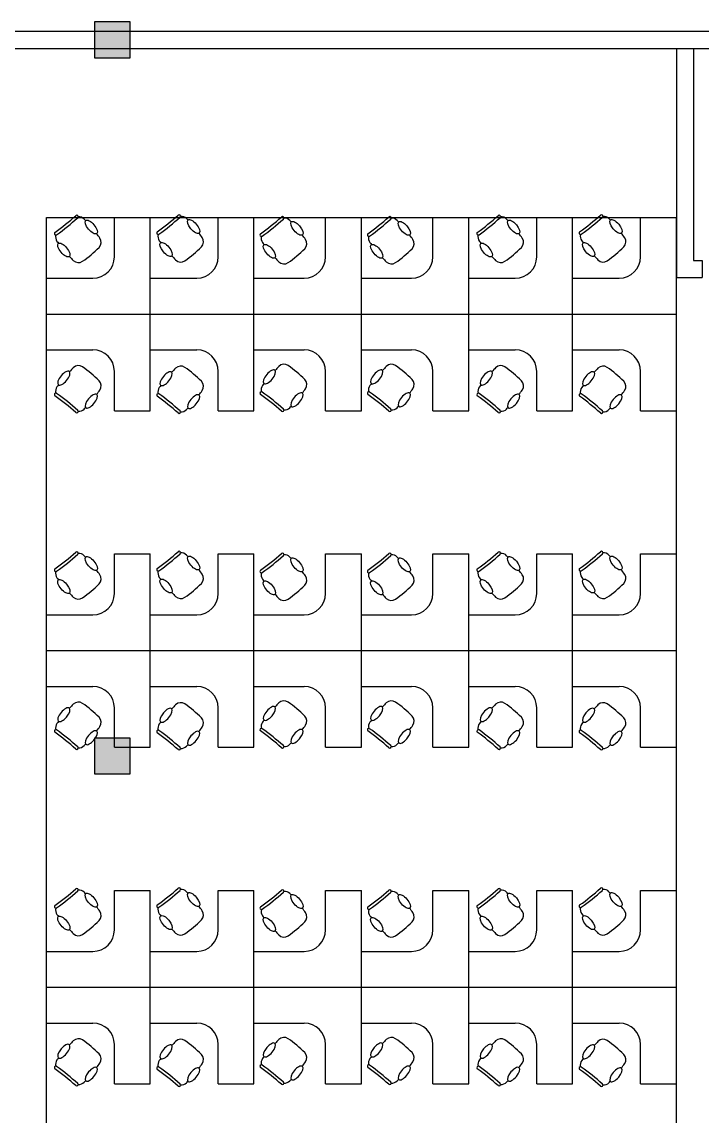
# Model space of a CAD drawing. Header units: millimetres. Extents: x 958 to 636282, y 2095 to 161571.
# Drawn here: x 122426 to 131928, y 52315 to 67595 of the extents above; entities that cross this region are included whole.
import ezdxf

# ---------------------------------------------------------------- set-up
doc = ezdxf.new("R2010")
doc.units = ezdxf.units.MM
for name, color, linetype in [('COLUMN', 9, 'Continuous'), ('PUB_HATCH', 8, 'Continuous'), ('W', 7, 'Continuous'), ('wall', 2, 'Continuous')]:
    doc.layers.add(name, color=color, linetype=linetype)

# ---------------------------------------------------------------- blocks, each defined once
blk = doc.blocks.new('_fzh')
blk.add_lwpolyline([(-0.5, -0.5), (0.5, -0.5), (0.5, 0.5), (-0.5, 0.5)], close=True)
at = {"layer": 'PUB_HATCH'}
blk.add_solid([(-0.5, -0.5), (0.5, -0.5), (-0.5, 0.5), (0.5, 0.5)], dxfattribs=at)

msp = doc.modelspace()

# ---------------------------------------------------------------- linework, layer by layer
for p, q in [((122767.733, 10465.286), (122767.733, 64865.286)), ((122767.733, 64865.286), (131567.733, 64865.286)), ((131567.733, 10465.286), (131567.733, 64865.286))]:
    msp.add_line(p, q)
at = {"layer": 'W', "color": 241, "linetype": 'ByBlock', "lineweight": 25, "true_color": 0xf26eae}
for p, q in [((123717.733, 64865.286), (124217.733, 64865.286)), ((123717.733, 64315.286), (123717.733, 64865.286)), ((124217.733, 62165.286), (124217.733, 64865.286)), ((125167.733, 64865.286), (125667.733, 64865.286)), ((125167.733, 64315.286), (125167.733, 64865.286)), ((125667.733, 62165.286), (125667.733, 64865.286)), ((126667.733, 64865.286), (127167.733, 64865.286)), ((126667.733, 64315.286), (126667.733, 64865.286)), ((127167.733, 62165.286), (127167.733, 64865.286)), ((128167.733, 64865.286), (128667.733, 64865.286)), ((128167.733, 64315.286), (128167.733, 64865.286)), ((128667.733, 62165.286), (128667.733, 64865.286)), ((129617.733, 64865.286), (130117.733, 64865.286)), ((129617.733, 64315.286), (129617.733, 64865.286)), ((130117.733, 62165.286), (130117.733, 64865.286)), ((131067.733, 64865.286), (131567.733, 64865.286)), ((131067.733, 64315.286), (131067.733, 64865.286)), ((131567.733, 62165.286), (131567.733, 64865.286)), ((122767.733, 64015.286), (123417.733, 64015.286)), ((122767.733, 63015.286), (122767.733, 64015.286)), ((124217.733, 64015.286), (124867.733, 64015.286)), ((125667.733, 64015.286), (126367.733, 64015.286)), ((127167.733, 64015.286), (127867.733, 64015.286)), ((128667.733, 64015.286), (129317.733, 64015.286)), ((130117.733, 64015.286), (130767.733, 64015.286)), ((122767.733, 63515.286), (131567.733, 63515.286)), ((122767.733, 63015.286), (123417.733, 63015.286)), ((124217.733, 63015.286), (124867.733, 63015.286)), ((125667.733, 63015.286), (126367.733, 63015.286)), ((127167.733, 63015.286), (127867.733, 63015.286)), ((128667.733, 63015.286), (129317.733, 63015.286)), ((130117.733, 63015.286), (130767.733, 63015.286)), ((123717.733, 62165.286), (123717.733, 62715.286)), ((125167.733, 62165.286), (125167.733, 62715.286)), ((126667.733, 62165.286), (126667.733, 62715.286)), ((128167.733, 62165.286), (128167.733, 62715.286)), ((129617.733, 62165.286), (129617.733, 62715.286)), ((131067.733, 62165.286), (131067.733, 62715.286)), ((123717.733, 62165.286), (124217.733, 62165.286)), ((125167.733, 62165.286), (125667.733, 62165.286)), ((126667.733, 62165.286), (127167.733, 62165.286)), ((128167.733, 62165.286), (128667.733, 62165.286)), ((129617.733, 62165.286), (130117.733, 62165.286)), ((131067.733, 62165.286), (131567.733, 62165.286)), ((123717.733, 60165.286), (124217.733, 60165.286)), ((123717.733, 59615.286), (123717.733, 60165.286)), ((124217.733, 57465.286), (124217.733, 60165.286)), ((125167.733, 60165.286), (125667.733, 60165.286)), ((125167.733, 59615.286), (125167.733, 60165.286)), ((125667.733, 57465.286), (125667.733, 60165.286)), ((126667.733, 60165.286), (127167.733, 60165.286)), ((126667.733, 59615.286), (126667.733, 60165.286)), ((127167.733, 57465.286), (127167.733, 60165.286)), ((128167.733, 60165.286), (128667.733, 60165.286)), ((128167.733, 59615.286), (128167.733, 60165.286)), ((128667.733, 57465.286), (128667.733, 60165.286)), ((129617.733, 60165.286), (130117.733, 60165.286)), ((129617.733, 59615.286), (129617.733, 60165.286)), ((130117.733, 57465.286), (130117.733, 60165.286)), ((131067.733, 60165.286), (131567.733, 60165.286)), ((131067.733, 59615.286), (131067.733, 60165.286)), ((131567.733, 57465.286), (131567.733, 60165.286)), ((122767.733, 59315.286), (123417.733, 59315.286)), ((122767.733, 58315.286), (122767.733, 59315.286)), ((124217.733, 59315.286), (124867.733, 59315.286)), ((125667.733, 59315.286), (126367.733, 59315.286)), ((127167.733, 59315.286), (127867.733, 59315.286)), ((128667.733, 59315.286), (129317.733, 59315.286)), ((130117.733, 59315.286), (130767.733, 59315.286)), ((122767.733, 58815.286), (131567.733, 58815.286)), ((122767.733, 58315.286), (123417.733, 58315.286)), ((124217.733, 58315.286), (124867.733, 58315.286)), ((125667.733, 58315.286), (126367.733, 58315.286)), ((127167.733, 58315.286), (127867.733, 58315.286)), ((128667.733, 58315.286), (129317.733, 58315.286)), ((130117.733, 58315.286), (130767.733, 58315.286)), ((123717.733, 57465.286), (123717.733, 58015.286)), ((125167.733, 57465.286), (125167.733, 58015.286)), ((126667.733, 57465.286), (126667.733, 58015.286)), ((128167.733, 57465.286), (128167.733, 58015.286)), ((129617.733, 57465.286), (129617.733, 58015.286)), ((131067.733, 57465.286), (131067.733, 58015.286)), ((123717.733, 57465.286), (124217.733, 57465.286)), ((125167.733, 57465.286), (125667.733, 57465.286)), ((126667.733, 57465.286), (127167.733, 57465.286)), ((128167.733, 57465.286), (128667.733, 57465.286)), ((129617.733, 57465.286), (130117.733, 57465.286)), ((131067.733, 57465.286), (131567.733, 57465.286)), ((123717.733, 55465.286), (124217.733, 55465.286)), ((123717.733, 54915.286), (123717.733, 55465.286)), ((124217.733, 52765.286), (124217.733, 55465.286)), ((125167.733, 55465.286), (125667.733, 55465.286)), ((125167.733, 54915.286), (125167.733, 55465.286)), ((125667.733, 52765.286), (125667.733, 55465.286)), ((126667.733, 55465.286), (127167.733, 55465.286)), ((126667.733, 54915.286), (126667.733, 55465.286)), ((127167.733, 52765.286), (127167.733, 55465.286)), ((128167.733, 55465.286), (128667.733, 55465.286)), ((128167.733, 54915.286), (128167.733, 55465.286)), ((128667.733, 52765.286), (128667.733, 55465.286)), ((129617.733, 55465.286), (130117.733, 55465.286)), ((129617.733, 54915.286), (129617.733, 55465.286)), ((130117.733, 52765.286), (130117.733, 55465.286)), ((131067.733, 55465.286), (131567.733, 55465.286)), ((131067.733, 54915.286), (131067.733, 55465.286)), ((131567.733, 52765.286), (131567.733, 55465.286)), ((122767.733, 54615.286), (123417.733, 54615.286)), ((122767.733, 53615.286), (122767.733, 54615.286)), ((124217.733, 54615.286), (124867.733, 54615.286)), ((125667.733, 54615.286), (126367.733, 54615.286)), ((127167.733, 54615.286), (127867.733, 54615.286)), ((128667.733, 54615.286), (129317.733, 54615.286)), ((130117.733, 54615.286), (130767.733, 54615.286)), ((122767.733, 54115.286), (131567.733, 54115.286)), ((122767.733, 53615.286), (123417.733, 53615.286)), ((124217.733, 53615.286), (124867.733, 53615.286)), ((125667.733, 53615.286), (126367.733, 53615.286)), ((127167.733, 53615.286), (127867.733, 53615.286)), ((128667.733, 53615.286), (129317.733, 53615.286)), ((130117.733, 53615.286), (130767.733, 53615.286)), ((123717.733, 52765.286), (123717.733, 53315.286)), ((125167.733, 52765.286), (125167.733, 53315.286)), ((126667.733, 52765.286), (126667.733, 53315.286)), ((128167.733, 52765.286), (128167.733, 53315.286)), ((129617.733, 52765.286), (129617.733, 53315.286)), ((131067.733, 52765.286), (131067.733, 53315.286)), ((123717.733, 52765.286), (124217.733, 52765.286)), ((125167.733, 52765.286), (125667.733, 52765.286)), ((126667.733, 52765.286), (127167.733, 52765.286)), ((128167.733, 52765.286), (128667.733, 52765.286)), ((129617.733, 52765.286), (130117.733, 52765.286)), ((131067.733, 52765.286), (131567.733, 52765.286))]:
    msp.add_line(p, q, dxfattribs=at)
at = {"layer": 'W', "color": 3, "linetype": 'ByBlock', "lineweight": 25}
for centre, radius, start, end in [((120894.393, 67440.503), 3424.515, 305.5954449, 311.8329489), ((120897.353, 67436.302), 3459.376, 305.5979133, 311.8707109), ((123248.185, 64817.287), 100, 134.2455695, 134.2455695), ((123192.366, 64874.595), 20, 314.2455695, 134.2455695), ((123224.149, 64772.657), 100, 43.2109613, 96.8693529), ((121386.871, 63046.676), 2620.833, 42.6203699, 43.2109613), ((122323.776, 67448.241), 3424.515, 305.5954449, 311.8329489), ((122326.736, 67444.04), 3459.376, 305.5979133, 311.8707109), ((124677.568, 64825.025), 100, 134.2455695, 134.2455695), ((124621.749, 64882.333), 20, 314.2455695, 134.2455695), ((124653.532, 64780.395), 100, 43.2109613, 96.8693529), ((122816.254, 63054.414), 2620.833, 42.6203699, 43.2109613), ((123766.396, 67422.101), 3424.515, 305.5954449, 311.8329489), ((123769.356, 67417.9), 3459.376, 305.5979133, 311.8707109), ((126120.188, 64798.885), 100, 134.2455695, 134.2455695), ((126064.369, 64856.193), 20, 314.2455695, 134.2455695), ((126096.152, 64754.255), 100, 43.2109613, 96.8693529), ((124258.874, 63028.274), 2620.833, 42.6203699, 43.2109613), ((125266.396, 67422.101), 3424.515, 305.5954449, 311.8329489), ((125269.356, 67417.9), 3459.376, 305.5979133, 311.8707109), ((127620.188, 64798.885), 100, 134.2455695, 134.2455695), ((127564.369, 64856.193), 20, 314.2455695, 134.2455695), ((127596.152, 64754.255), 100, 43.2109613, 96.8693529), ((125758.874, 63028.274), 2620.833, 42.6203699, 43.2109613), ((126794.393, 67440.503), 3424.515, 305.5954449, 311.8329489), ((126797.353, 67436.302), 3459.376, 305.5979133, 311.8707109), ((129148.185, 64817.287), 100, 134.2455695, 134.2455695), ((129092.366, 64874.595), 20, 314.2455695, 134.2455695), ((129124.149, 64772.657), 100, 43.2109613, 96.8693529), ((127286.871, 63046.676), 2620.833, 42.6203699, 43.2109613), ((128223.776, 67448.241), 3424.515, 305.5954449, 311.8329489), ((128226.736, 67444.04), 3459.376, 305.5979133, 311.8707109), ((130577.568, 64825.025), 100, 134.2455695, 134.2455695), ((130521.749, 64882.333), 20, 314.2455695, 134.2455695), ((130553.532, 64780.395), 100, 43.2109613, 96.8693529), ((128716.254, 63054.414), 2620.833, 42.6203699, 43.2109613), ((122899.347, 64639.638), 20, 125.7544305, 305.7544305), ((121386.871, 63046.676), 2620.833, 35.6967655, 37.3796301), ((124328.73, 64647.376), 20, 125.7544305, 305.7544305), ((122816.254, 63054.414), 2620.833, 35.6967655, 37.3796301), ((125771.35, 64621.236), 20, 125.7544305, 305.7544305), ((127271.35, 64621.236), 20, 125.7544305, 305.7544305), ((128799.347, 64639.638), 20, 125.7544305, 305.7544305), ((127286.871, 63046.676), 2620.833, 35.6967655, 37.3796301), ((130228.73, 64647.376), 20, 125.7544305, 305.7544305), ((128716.254, 63054.414), 2620.833, 35.6967655, 37.3796301), ((122996.279, 64590.434), 100, 162.9938795, 216.6323842), ((125019.198, 66094.561), 2620.833, 216.6323842, 217.3796301), ((123434.081, 64517.571), 100, 314.6880866, 35.6967655), ((124425.662, 64598.172), 100, 162.9938795, 216.6323842), ((126448.581, 66102.299), 2620.833, 216.6323842, 217.3796301), ((124863.464, 64525.309), 100, 314.6880866, 35.6967655), ((125868.282, 64572.032), 100, 162.9938795, 216.6323842), ((127891.201, 66076.159), 2620.833, 216.6323842, 217.3796301), ((124258.874, 63028.274), 2620.833, 35.6967655, 37.3796301), ((126306.084, 64499.169), 100, 314.6880866, 35.6967655), ((127368.282, 64572.032), 100, 162.9938795, 216.6323842), ((129391.201, 66076.159), 2620.833, 216.6323842, 217.3796301), ((125758.874, 63028.274), 2620.833, 35.6967655, 37.3796301), ((127806.084, 64499.169), 100, 314.6880866, 35.6967655), ((128896.279, 64590.434), 100, 162.9938795, 216.6323842), ((130919.198, 66094.561), 2620.833, 216.6323842, 217.3796301), ((129334.081, 64517.571), 100, 314.6880866, 35.6967655), ((130325.662, 64598.172), 100, 162.9938795, 216.6323842), ((132348.581, 66102.299), 2620.833, 216.6323842, 217.3796301), ((130763.464, 64525.309), 100, 314.6880866, 35.6967655), ((122204.571, 65760.541), 1848.333, 305.3119134, 314.6880866), ((123633.954, 65768.279), 1848.333, 305.3119134, 314.6880866), ((125076.574, 65742.139), 1848.333, 305.3119134, 314.6880866), ((126576.574, 65742.139), 1848.333, 305.3119134, 314.6880866), ((128104.571, 65760.541), 1848.333, 305.3119134, 314.6880866), ((129533.954, 65768.279), 1848.333, 305.3119134, 314.6880866), ((125019.198, 66094.561), 2620.833, 222.6203699, 224.3032345), ((123215.156, 64333.87), 100, 224.3032345, 305.3119134), ((126448.581, 66102.299), 2620.833, 222.6203699, 224.3032345), ((124644.539, 64341.608), 100, 224.3032345, 305.3119134), ((127891.201, 66076.159), 2620.833, 222.6203699, 224.3032345), ((126087.159, 64315.468), 100, 224.3032345, 305.3119134), ((129391.201, 66076.159), 2620.833, 222.6203699, 224.3032345), ((127587.159, 64315.468), 100, 224.3032345, 305.3119134), ((130919.198, 66094.561), 2620.833, 222.6203699, 224.3032345), ((129115.156, 64333.87), 100, 224.3032345, 305.3119134), ((132348.581, 66102.299), 2620.833, 222.6203699, 224.3032345), ((130544.539, 64341.608), 100, 224.3032345, 305.3119134), ((126087.159, 62715.103), 100, 54.6880866, 135.6967655), ((127587.159, 62715.103), 100, 54.6880866, 135.6967655), ((125019.198, 60936.011), 2620.833, 135.6967655, 137.3796301), ((123215.156, 62696.701), 100, 54.6880866, 135.6967655), ((122204.571, 61270.03), 1848.333, 45.3119134, 54.6880866), ((126448.581, 60928.272), 2620.833, 135.6967655, 137.3796301), ((124644.539, 62688.963), 100, 54.6880866, 135.6967655), ((123633.954, 61262.292), 1848.333, 45.3119134, 54.6880866), ((127891.201, 60954.413), 2620.833, 135.6967655, 137.3796301), ((125076.574, 61288.432), 1848.333, 45.3119134, 54.6880866), ((129391.201, 60954.413), 2620.833, 135.6967655, 137.3796301), ((126576.574, 61288.432), 1848.333, 45.3119134, 54.6880866), ((130919.198, 60936.011), 2620.833, 135.6967655, 137.3796301), ((129115.156, 62696.701), 100, 54.6880866, 135.6967655), ((128104.571, 61270.03), 1848.333, 45.3119134, 54.6880866), ((132348.581, 60928.272), 2620.833, 135.6967655, 137.3796301), ((130544.539, 62688.963), 100, 54.6880866, 135.6967655), ((129533.954, 61262.292), 1848.333, 45.3119134, 54.6880866), ((122996.279, 62440.138), 100, 143.3676158, 197.0061205), ((125019.198, 60936.011), 2620.833, 142.6203699, 143.3676158), ((123434.081, 62513.001), 100, 324.3032345, 45.3119134), ((126448.581, 60928.272), 2620.833, 142.6203699, 143.3676158), ((124863.464, 62505.262), 100, 324.3032345, 45.3119134), ((125868.282, 62458.54), 100, 143.3676158, 197.0061205), ((127891.201, 60954.413), 2620.833, 142.6203699, 143.3676158), ((126306.084, 62531.403), 100, 324.3032345, 45.3119134), ((127368.282, 62458.54), 100, 143.3676158, 197.0061205), ((129391.201, 60954.413), 2620.833, 142.6203699, 143.3676158), ((127806.084, 62531.403), 100, 324.3032345, 45.3119134), ((128896.279, 62440.138), 100, 143.3676158, 197.0061205), ((130919.198, 60936.011), 2620.833, 142.6203699, 143.3676158), ((129334.081, 62513.001), 100, 324.3032345, 45.3119134), ((132348.581, 60928.272), 2620.833, 142.6203699, 143.3676158), ((130763.464, 62505.262), 100, 324.3032345, 45.3119134), ((122899.347, 62390.933), 20, 54.2455695, 234.2455695), ((120894.393, 59590.068), 3424.515, 48.1670511, 54.4045551), ((120897.353, 59594.269), 3459.376, 48.1292891, 54.4020867), ((121386.871, 63983.895), 2620.833, 322.6203699, 324.3032345), ((124328.73, 62383.195), 20, 54.2455695, 234.2455695), ((122323.776, 59582.33), 3424.515, 48.1670511, 54.4045551), ((124425.662, 62432.4), 100, 143.3676158, 197.0061205), ((122326.736, 59586.531), 3459.376, 48.1292891, 54.4020867), ((122816.254, 63976.157), 2620.833, 322.6203699, 324.3032345), ((125771.35, 62409.335), 20, 54.2455695, 234.2455695), ((123766.396, 59608.47), 3424.515, 48.1670511, 54.4045551), ((123769.356, 59612.671), 3459.376, 48.1292891, 54.4020867), ((124258.874, 64002.297), 2620.833, 322.6203699, 324.3032345), ((127271.35, 62409.335), 20, 54.2455695, 234.2455695), ((125266.396, 59608.47), 3424.515, 48.1670511, 54.4045551), ((125269.356, 59612.671), 3459.376, 48.1292891, 54.4020867), ((125758.874, 64002.297), 2620.833, 322.6203699, 324.3032345), ((128799.347, 62390.933), 20, 54.2455695, 234.2455695), ((126794.393, 59590.068), 3424.515, 48.1670511, 54.4045551), ((126797.353, 59594.269), 3459.376, 48.1292891, 54.4020867), ((127286.871, 63983.895), 2620.833, 322.6203699, 324.3032345), ((130228.73, 62383.195), 20, 54.2455695, 234.2455695), ((128223.776, 59582.33), 3424.515, 48.1670511, 54.4045551), ((130325.662, 62432.4), 100, 143.3676158, 197.0061205), ((128226.736, 59586.531), 3459.376, 48.1292891, 54.4020867), ((128716.254, 63976.157), 2620.833, 322.6203699, 324.3032345), ((123248.185, 62213.284), 100, 225.7544305, 225.7544305), ((121386.871, 63983.895), 2620.833, 316.7890387, 317.3796301), ((124677.568, 62205.546), 100, 225.7544305, 225.7544305), ((122816.254, 63976.157), 2620.833, 316.7890387, 317.3796301), ((126120.188, 62231.686), 100, 225.7544305, 225.7544305), ((126096.152, 62276.316), 100, 263.1306471, 316.7890387), ((124258.874, 64002.297), 2620.833, 316.7890387, 317.3796301), ((127620.188, 62231.686), 100, 225.7544305, 225.7544305), ((127596.152, 62276.316), 100, 263.1306471, 316.7890387), ((125758.874, 64002.297), 2620.833, 316.7890387, 317.3796301), ((129148.185, 62213.284), 100, 225.7544305, 225.7544305), ((127286.871, 63983.895), 2620.833, 316.7890387, 317.3796301), ((130577.568, 62205.546), 100, 225.7544305, 225.7544305), ((128716.254, 63976.157), 2620.833, 316.7890387, 317.3796301), ((123192.366, 62155.976), 20, 225.7544305, 45.7544305), ((123224.149, 62257.914), 100, 263.1306471, 316.7890387), ((124621.749, 62148.238), 20, 225.7544305, 45.7544305), ((124653.532, 62250.176), 100, 263.1306471, 316.7890387), ((126064.369, 62174.378), 20, 225.7544305, 45.7544305), ((127564.369, 62174.378), 20, 225.7544305, 45.7544305), ((129092.366, 62155.976), 20, 225.7544305, 45.7544305), ((129124.149, 62257.914), 100, 263.1306471, 316.7890387), ((130521.749, 62148.238), 20, 225.7544305, 45.7544305), ((130553.532, 62250.176), 100, 263.1306471, 316.7890387), ((123248.185, 60117.287), 100, 134.2455695, 134.2455695), ((124677.568, 60125.025), 100, 134.2455695, 134.2455695), ((129148.185, 60117.287), 100, 134.2455695, 134.2455695), ((130577.568, 60125.025), 100, 134.2455695, 134.2455695), ((120894.393, 62740.503), 3424.515, 305.5954449, 311.8329489), ((120897.353, 62736.302), 3459.376, 305.5979133, 311.8707109), ((123192.366, 60174.595), 20, 314.2455695, 134.2455695), ((123224.149, 60072.657), 100, 43.2109613, 96.8693529), ((121386.871, 58346.676), 2620.833, 42.6203699, 43.2109613), ((122323.776, 62748.241), 3424.515, 305.5954449, 311.8329489), ((122326.736, 62744.04), 3459.376, 305.5979133, 311.8707109), ((124621.749, 60182.333), 20, 314.2455695, 134.2455695), ((124653.532, 60080.395), 100, 43.2109613, 96.8693529), ((122816.254, 58354.414), 2620.833, 42.6203699, 43.2109613), ((123766.396, 62722.101), 3424.515, 305.5954449, 311.8329489), ((123769.356, 62717.9), 3459.376, 305.5979133, 311.8707109), ((126120.188, 60098.885), 100, 134.2455695, 134.2455695), ((126064.369, 60156.193), 20, 314.2455695, 134.2455695), ((126096.152, 60054.255), 100, 43.2109613, 96.8693529), ((124258.874, 58328.274), 2620.833, 42.6203699, 43.2109613), ((125266.396, 62722.101), 3424.515, 305.5954449, 311.8329489), ((125269.356, 62717.9), 3459.376, 305.5979133, 311.8707109), ((127620.188, 60098.885), 100, 134.2455695, 134.2455695), ((127564.369, 60156.193), 20, 314.2455695, 134.2455695), ((127596.152, 60054.255), 100, 43.2109613, 96.8693529), ((125758.874, 58328.274), 2620.833, 42.6203699, 43.2109613), ((126794.393, 62740.503), 3424.515, 305.5954449, 311.8329489), ((126797.353, 62736.302), 3459.376, 305.5979133, 311.8707109), ((129092.366, 60174.595), 20, 314.2455695, 134.2455695), ((129124.149, 60072.657), 100, 43.2109613, 96.8693529), ((127286.871, 58346.676), 2620.833, 42.6203699, 43.2109613), ((128223.776, 62748.241), 3424.515, 305.5954449, 311.8329489), ((128226.736, 62744.04), 3459.376, 305.5979133, 311.8707109), ((130521.749, 60182.333), 20, 314.2455695, 134.2455695), ((130553.532, 60080.395), 100, 43.2109613, 96.8693529), ((128716.254, 58354.414), 2620.833, 42.6203699, 43.2109613), ((122899.347, 59939.638), 20, 125.7544305, 305.7544305), ((122996.279, 59890.434), 100, 162.9938795, 216.6323842), ((121386.871, 58346.676), 2620.833, 35.6967655, 37.3796301), ((124328.73, 59947.376), 20, 125.7544305, 305.7544305), ((124425.662, 59898.172), 100, 162.9938795, 216.6323842), ((122816.254, 58354.414), 2620.833, 35.6967655, 37.3796301), ((125771.35, 59921.236), 20, 125.7544305, 305.7544305), ((125868.282, 59872.032), 100, 162.9938795, 216.6323842), ((124258.874, 58328.274), 2620.833, 35.6967655, 37.3796301), ((127271.35, 59921.236), 20, 125.7544305, 305.7544305), ((127368.282, 59872.032), 100, 162.9938795, 216.6323842), ((125758.874, 58328.274), 2620.833, 35.6967655, 37.3796301), ((128799.347, 59939.638), 20, 125.7544305, 305.7544305), ((128896.279, 59890.434), 100, 162.9938795, 216.6323842), ((127286.871, 58346.676), 2620.833, 35.6967655, 37.3796301), ((130228.73, 59947.376), 20, 125.7544305, 305.7544305), ((130325.662, 59898.172), 100, 162.9938795, 216.6323842), ((128716.254, 58354.414), 2620.833, 35.6967655, 37.3796301), ((125019.198, 61394.561), 2620.833, 216.6323842, 217.3796301), ((122204.571, 61060.541), 1848.333, 305.3119134, 314.6880866), ((123434.081, 59817.571), 100, 314.6880866, 35.6967655), ((126448.581, 61402.299), 2620.833, 216.6323842, 217.3796301), ((123633.954, 61068.279), 1848.333, 305.3119134, 314.6880866), ((124863.464, 59825.309), 100, 314.6880866, 35.6967655), ((127891.201, 61376.159), 2620.833, 216.6323842, 217.3796301), ((126306.084, 59799.169), 100, 314.6880866, 35.6967655), ((129391.201, 61376.159), 2620.833, 216.6323842, 217.3796301), ((127806.084, 59799.169), 100, 314.6880866, 35.6967655), ((130919.198, 61394.561), 2620.833, 216.6323842, 217.3796301), ((128104.571, 61060.541), 1848.333, 305.3119134, 314.6880866), ((129334.081, 59817.571), 100, 314.6880866, 35.6967655), ((132348.581, 61402.299), 2620.833, 216.6323842, 217.3796301), ((129533.954, 61068.279), 1848.333, 305.3119134, 314.6880866), ((130763.464, 59825.309), 100, 314.6880866, 35.6967655), ((125019.198, 61394.561), 2620.833, 222.6203699, 224.3032345), ((126448.581, 61402.299), 2620.833, 222.6203699, 224.3032345), ((127891.201, 61376.159), 2620.833, 222.6203699, 224.3032345), ((125076.574, 61042.139), 1848.333, 305.3119134, 314.6880866), ((129391.201, 61376.159), 2620.833, 222.6203699, 224.3032345), ((126576.574, 61042.139), 1848.333, 305.3119134, 314.6880866), ((130919.198, 61394.561), 2620.833, 222.6203699, 224.3032345), ((132348.581, 61402.299), 2620.833, 222.6203699, 224.3032345), ((123215.156, 59633.87), 100, 224.3032345, 305.3119134), ((124644.539, 59641.608), 100, 224.3032345, 305.3119134), ((126087.159, 59615.468), 100, 224.3032345, 305.3119134), ((127587.159, 59615.468), 100, 224.3032345, 305.3119134), ((129115.156, 59633.87), 100, 224.3032345, 305.3119134), ((130544.539, 59641.608), 100, 224.3032345, 305.3119134), ((125019.198, 56236.011), 2620.833, 135.6967655, 137.3796301), ((123215.156, 57996.701), 100, 54.6880866, 135.6967655), ((122204.571, 56570.03), 1848.333, 45.3119134, 54.6880866), ((124644.539, 57988.963), 100, 54.6880866, 135.6967655), ((123633.954, 56562.292), 1848.333, 45.3119134, 54.6880866), ((127891.201, 56254.413), 2620.833, 135.6967655, 137.3796301), ((126087.159, 58015.103), 100, 54.6880866, 135.6967655), ((125076.574, 56588.432), 1848.333, 45.3119134, 54.6880866), ((129391.201, 56254.413), 2620.833, 135.6967655, 137.3796301), ((127587.159, 58015.103), 100, 54.6880866, 135.6967655), ((126576.574, 56588.432), 1848.333, 45.3119134, 54.6880866), ((130919.198, 56236.011), 2620.833, 135.6967655, 137.3796301), ((129115.156, 57996.701), 100, 54.6880866, 135.6967655), ((128104.571, 56570.03), 1848.333, 45.3119134, 54.6880866), ((130544.539, 57988.963), 100, 54.6880866, 135.6967655), ((129533.954, 56562.292), 1848.333, 45.3119134, 54.6880866), ((126448.581, 56228.272), 2620.833, 135.6967655, 137.3796301), ((132348.581, 56228.272), 2620.833, 135.6967655, 137.3796301), ((122996.279, 57740.138), 100, 143.3676158, 197.0061205), ((125019.198, 56236.011), 2620.833, 142.6203699, 143.3676158), ((123434.081, 57813.001), 100, 324.3032345, 45.3119134), ((124425.662, 57732.4), 100, 143.3676158, 197.0061205), ((126448.581, 56228.272), 2620.833, 142.6203699, 143.3676158), ((124863.464, 57805.262), 100, 324.3032345, 45.3119134), ((125868.282, 57758.54), 100, 143.3676158, 197.0061205), ((127891.201, 56254.413), 2620.833, 142.6203699, 143.3676158), ((124258.874, 59302.297), 2620.833, 322.6203699, 324.3032345), ((126306.084, 57831.403), 100, 324.3032345, 45.3119134), ((127368.282, 57758.54), 100, 143.3676158, 197.0061205), ((129391.201, 56254.413), 2620.833, 142.6203699, 143.3676158), ((125758.874, 59302.297), 2620.833, 322.6203699, 324.3032345), ((127806.084, 57831.403), 100, 324.3032345, 45.3119134), ((128896.279, 57740.138), 100, 143.3676158, 197.0061205), ((130919.198, 56236.011), 2620.833, 142.6203699, 143.3676158), ((129334.081, 57813.001), 100, 324.3032345, 45.3119134), ((130325.662, 57732.4), 100, 143.3676158, 197.0061205), ((132348.581, 56228.272), 2620.833, 142.6203699, 143.3676158), ((130763.464, 57805.262), 100, 324.3032345, 45.3119134), ((122899.347, 57690.933), 20, 54.2455695, 234.2455695), ((120894.393, 54890.068), 3424.515, 48.1670511, 54.4045551), ((120897.353, 54894.269), 3459.376, 48.1292891, 54.4020867), ((123248.185, 57513.284), 100, 225.7544305, 225.7544305), ((121386.871, 59283.895), 2620.833, 322.6203699, 324.3032345), ((124328.73, 57683.195), 20, 54.2455695, 234.2455695), ((122323.776, 54882.33), 3424.515, 48.1670511, 54.4045551), ((122326.736, 54886.531), 3459.376, 48.1292891, 54.4020867), ((122816.254, 59276.157), 2620.833, 322.6203699, 324.3032345), ((125771.35, 57709.335), 20, 54.2455695, 234.2455695), ((123766.396, 54908.47), 3424.515, 48.1670511, 54.4045551), ((123769.356, 54912.671), 3459.376, 48.1292891, 54.4020867), ((126120.188, 57531.686), 100, 225.7544305, 225.7544305), ((127271.35, 57709.335), 20, 54.2455695, 234.2455695), ((125266.396, 54908.47), 3424.515, 48.1670511, 54.4045551), ((125269.356, 54912.671), 3459.376, 48.1292891, 54.4020867), ((127620.188, 57531.686), 100, 225.7544305, 225.7544305), ((128799.347, 57690.933), 20, 54.2455695, 234.2455695), ((126794.393, 54890.068), 3424.515, 48.1670511, 54.4045551), ((126797.353, 54894.269), 3459.376, 48.1292891, 54.4020867), ((129148.185, 57513.284), 100, 225.7544305, 225.7544305), ((127286.871, 59283.895), 2620.833, 322.6203699, 324.3032345), ((130228.73, 57683.195), 20, 54.2455695, 234.2455695), ((128223.776, 54882.33), 3424.515, 48.1670511, 54.4045551), ((128226.736, 54886.531), 3459.376, 48.1292891, 54.4020867), ((128716.254, 59276.157), 2620.833, 322.6203699, 324.3032345), ((123192.366, 57455.976), 20, 225.7544305, 45.7544305), ((123224.149, 57557.914), 100, 263.1306471, 316.7890387), ((121386.871, 59283.895), 2620.833, 316.7890387, 317.3796301), ((124677.568, 57505.546), 100, 225.7544305, 225.7544305), ((124621.749, 57448.238), 20, 225.7544305, 45.7544305), ((124653.532, 57550.176), 100, 263.1306471, 316.7890387), ((122816.254, 59276.157), 2620.833, 316.7890387, 317.3796301), ((126064.369, 57474.378), 20, 225.7544305, 45.7544305), ((126096.152, 57576.316), 100, 263.1306471, 316.7890387), ((124258.874, 59302.297), 2620.833, 316.7890387, 317.3796301), ((127564.369, 57474.378), 20, 225.7544305, 45.7544305), ((127596.152, 57576.316), 100, 263.1306471, 316.7890387), ((125758.874, 59302.297), 2620.833, 316.7890387, 317.3796301), ((129092.366, 57455.976), 20, 225.7544305, 45.7544305), ((129124.149, 57557.914), 100, 263.1306471, 316.7890387), ((127286.871, 59283.895), 2620.833, 316.7890387, 317.3796301), ((130577.568, 57505.546), 100, 225.7544305, 225.7544305), ((130521.749, 57448.238), 20, 225.7544305, 45.7544305), ((130553.532, 57550.176), 100, 263.1306471, 316.7890387), ((128716.254, 59276.157), 2620.833, 316.7890387, 317.3796301), ((120894.393, 58040.503), 3424.515, 305.5954449, 311.8329489), ((123248.185, 55417.287), 100, 134.2455695, 134.2455695), ((123192.366, 55474.595), 20, 314.2455695, 134.2455695), ((123224.149, 55372.657), 100, 43.2109613, 96.8693529), ((122323.776, 58048.241), 3424.515, 305.5954449, 311.8329489), ((122326.736, 58044.04), 3459.376, 305.5979133, 311.8707109), ((124677.568, 55425.025), 100, 134.2455695, 134.2455695), ((124621.749, 55482.333), 20, 314.2455695, 134.2455695), ((124653.532, 55380.395), 100, 43.2109613, 96.8693529), ((123766.396, 58022.101), 3424.515, 305.5954449, 311.8329489), ((126120.188, 55398.885), 100, 134.2455695, 134.2455695), ((126064.369, 55456.193), 20, 314.2455695, 134.2455695), ((125266.396, 58022.101), 3424.515, 305.5954449, 311.8329489), ((127620.188, 55398.885), 100, 134.2455695, 134.2455695), ((127564.369, 55456.193), 20, 314.2455695, 134.2455695), ((126794.393, 58040.503), 3424.515, 305.5954449, 311.8329489), ((129148.185, 55417.287), 100, 134.2455695, 134.2455695), ((129092.366, 55474.595), 20, 314.2455695, 134.2455695), ((129124.149, 55372.657), 100, 43.2109613, 96.8693529), ((128223.776, 58048.241), 3424.515, 305.5954449, 311.8329489), ((128226.736, 58044.04), 3459.376, 305.5979133, 311.8707109), ((130577.568, 55425.025), 100, 134.2455695, 134.2455695), ((130521.749, 55482.333), 20, 314.2455695, 134.2455695), ((130553.532, 55380.395), 100, 43.2109613, 96.8693529), ((120897.353, 58036.302), 3459.376, 305.5979133, 311.8707109), ((121386.871, 53646.676), 2620.833, 42.6203699, 43.2109613), ((122816.254, 53654.414), 2620.833, 42.6203699, 43.2109613), ((123769.356, 58017.9), 3459.376, 305.5979133, 311.8707109), ((126096.152, 55354.255), 100, 43.2109613, 96.8693529), ((124258.874, 53628.274), 2620.833, 42.6203699, 43.2109613), ((125269.356, 58017.9), 3459.376, 305.5979133, 311.8707109), ((127596.152, 55354.255), 100, 43.2109613, 96.8693529), ((125758.874, 53628.274), 2620.833, 42.6203699, 43.2109613), ((126797.353, 58036.302), 3459.376, 305.5979133, 311.8707109), ((127286.871, 53646.676), 2620.833, 42.6203699, 43.2109613), ((128716.254, 53654.414), 2620.833, 42.6203699, 43.2109613), ((122899.347, 55239.638), 20, 125.7544305, 305.7544305), ((122996.279, 55190.434), 100, 162.9938795, 216.6323842), ((121386.871, 53646.676), 2620.833, 35.6967655, 37.3796301), ((123434.081, 55117.571), 100, 314.6880866, 35.6967655), ((124328.73, 55247.376), 20, 125.7544305, 305.7544305), ((124425.662, 55198.172), 100, 162.9938795, 216.6323842), ((122816.254, 53654.414), 2620.833, 35.6967655, 37.3796301), ((124863.464, 55125.309), 100, 314.6880866, 35.6967655), ((125771.35, 55221.236), 20, 125.7544305, 305.7544305), ((125868.282, 55172.032), 100, 162.9938795, 216.6323842), ((124258.874, 53628.274), 2620.833, 35.6967655, 37.3796301), ((127271.35, 55221.236), 20, 125.7544305, 305.7544305), ((127368.282, 55172.032), 100, 162.9938795, 216.6323842), ((125758.874, 53628.274), 2620.833, 35.6967655, 37.3796301), ((128799.347, 55239.638), 20, 125.7544305, 305.7544305), ((128896.279, 55190.434), 100, 162.9938795, 216.6323842), ((127286.871, 53646.676), 2620.833, 35.6967655, 37.3796301), ((129334.081, 55117.571), 100, 314.6880866, 35.6967655), ((130228.73, 55247.376), 20, 125.7544305, 305.7544305), ((130325.662, 55198.172), 100, 162.9938795, 216.6323842), ((128716.254, 53654.414), 2620.833, 35.6967655, 37.3796301), ((130763.464, 55125.309), 100, 314.6880866, 35.6967655), ((125019.198, 56694.561), 2620.833, 216.6323842, 217.3796301), ((122204.571, 56360.541), 1848.333, 305.3119134, 314.6880866), ((126448.581, 56702.299), 2620.833, 216.6323842, 217.3796301), ((123633.954, 56368.279), 1848.333, 305.3119134, 314.6880866), ((127891.201, 56676.159), 2620.833, 216.6323842, 217.3796301), ((125076.574, 56342.139), 1848.333, 305.3119134, 314.6880866), ((126306.084, 55099.169), 100, 314.6880866, 35.6967655), ((129391.201, 56676.159), 2620.833, 216.6323842, 217.3796301), ((126576.574, 56342.139), 1848.333, 305.3119134, 314.6880866), ((127806.084, 55099.169), 100, 314.6880866, 35.6967655), ((130919.198, 56694.561), 2620.833, 216.6323842, 217.3796301), ((128104.571, 56360.541), 1848.333, 305.3119134, 314.6880866), ((132348.581, 56702.299), 2620.833, 216.6323842, 217.3796301), ((129533.954, 56368.279), 1848.333, 305.3119134, 314.6880866), ((125019.198, 56694.561), 2620.833, 222.6203699, 224.3032345), ((123215.156, 54933.87), 100, 224.3032345, 305.3119134), ((126448.581, 56702.299), 2620.833, 222.6203699, 224.3032345), ((124644.539, 54941.608), 100, 224.3032345, 305.3119134), ((127891.201, 56676.159), 2620.833, 222.6203699, 224.3032345), ((129391.201, 56676.159), 2620.833, 222.6203699, 224.3032345), ((130919.198, 56694.561), 2620.833, 222.6203699, 224.3032345), ((129115.156, 54933.87), 100, 224.3032345, 305.3119134), ((132348.581, 56702.299), 2620.833, 222.6203699, 224.3032345), ((130544.539, 54941.608), 100, 224.3032345, 305.3119134), ((126087.159, 54915.468), 100, 224.3032345, 305.3119134), ((127587.159, 54915.468), 100, 224.3032345, 305.3119134), ((125019.198, 51536.011), 2620.833, 135.6967655, 137.3796301), ((123215.156, 53296.701), 100, 54.6880866, 135.6967655), ((122204.571, 51870.03), 1848.333, 45.3119134, 54.6880866), ((126448.581, 51528.272), 2620.833, 135.6967655, 137.3796301), ((124644.539, 53288.963), 100, 54.6880866, 135.6967655), ((123633.954, 51862.292), 1848.333, 45.3119134, 54.6880866), ((127891.201, 51554.413), 2620.833, 135.6967655, 137.3796301), ((126087.159, 53315.103), 100, 54.6880866, 135.6967655), ((125076.574, 51888.432), 1848.333, 45.3119134, 54.6880866), ((129391.201, 51554.413), 2620.833, 135.6967655, 137.3796301), ((127587.159, 53315.103), 100, 54.6880866, 135.6967655), ((126576.574, 51888.432), 1848.333, 45.3119134, 54.6880866), ((130919.198, 51536.011), 2620.833, 135.6967655, 137.3796301), ((129115.156, 53296.701), 100, 54.6880866, 135.6967655), ((128104.571, 51870.03), 1848.333, 45.3119134, 54.6880866), ((132348.581, 51528.272), 2620.833, 135.6967655, 137.3796301), ((130544.539, 53288.963), 100, 54.6880866, 135.6967655), ((129533.954, 51862.292), 1848.333, 45.3119134, 54.6880866), ((123434.081, 53113.001), 100, 324.3032345, 45.3119134), ((124863.464, 53105.262), 100, 324.3032345, 45.3119134), ((126306.084, 53131.403), 100, 324.3032345, 45.3119134), ((127806.084, 53131.403), 100, 324.3032345, 45.3119134), ((129334.081, 53113.001), 100, 324.3032345, 45.3119134), ((130763.464, 53105.262), 100, 324.3032345, 45.3119134), ((122996.279, 53040.138), 100, 143.3676158, 197.0061205), ((125019.198, 51536.011), 2620.833, 142.6203699, 143.3676158), ((121386.871, 54583.895), 2620.833, 322.6203699, 324.3032345), ((124425.662, 53032.4), 100, 143.3676158, 197.0061205), ((126448.581, 51528.272), 2620.833, 142.6203699, 143.3676158), ((122816.254, 54576.157), 2620.833, 322.6203699, 324.3032345), ((125771.35, 53009.335), 20, 54.2455695, 234.2455695), ((125868.282, 53058.54), 100, 143.3676158, 197.0061205), ((123769.356, 50212.671), 3459.376, 48.1292891, 54.4020867), ((127891.201, 51554.413), 2620.833, 142.6203699, 143.3676158), ((124258.874, 54602.297), 2620.833, 322.6203699, 324.3032345), ((127271.35, 53009.335), 20, 54.2455695, 234.2455695), ((127368.282, 53058.54), 100, 143.3676158, 197.0061205), ((125269.356, 50212.671), 3459.376, 48.1292891, 54.4020867), ((129391.201, 51554.413), 2620.833, 142.6203699, 143.3676158), ((125758.874, 54602.297), 2620.833, 322.6203699, 324.3032345), ((128896.279, 53040.138), 100, 143.3676158, 197.0061205), ((130919.198, 51536.011), 2620.833, 142.6203699, 143.3676158), ((127286.871, 54583.895), 2620.833, 322.6203699, 324.3032345), ((130325.662, 53032.4), 100, 143.3676158, 197.0061205), ((132348.581, 51528.272), 2620.833, 142.6203699, 143.3676158), ((128716.254, 54576.157), 2620.833, 322.6203699, 324.3032345), ((122899.347, 52990.933), 20, 54.2455695, 234.2455695), ((120894.393, 50190.068), 3424.515, 48.1670511, 54.4045551), ((120897.353, 50194.269), 3459.376, 48.1292891, 54.4020867), ((123248.185, 52813.284), 100, 225.7544305, 225.7544305), ((124328.73, 52983.195), 20, 54.2455695, 234.2455695), ((122323.776, 50182.33), 3424.515, 48.1670511, 54.4045551), ((122326.736, 50186.531), 3459.376, 48.1292891, 54.4020867), ((124677.568, 52805.546), 100, 225.7544305, 225.7544305), ((123766.396, 50208.47), 3424.515, 48.1670511, 54.4045551), ((126120.188, 52831.686), 100, 225.7544305, 225.7544305), ((125266.396, 50208.47), 3424.515, 48.1670511, 54.4045551), ((127620.188, 52831.686), 100, 225.7544305, 225.7544305), ((128799.347, 52990.933), 20, 54.2455695, 234.2455695), ((126794.393, 50190.068), 3424.515, 48.1670511, 54.4045551), ((126797.353, 50194.269), 3459.376, 48.1292891, 54.4020867), ((129148.185, 52813.284), 100, 225.7544305, 225.7544305), ((130228.73, 52983.195), 20, 54.2455695, 234.2455695), ((128223.776, 50182.33), 3424.515, 48.1670511, 54.4045551), ((128226.736, 50186.531), 3459.376, 48.1292891, 54.4020867), ((130577.568, 52805.546), 100, 225.7544305, 225.7544305), ((123192.366, 52755.976), 20, 225.7544305, 45.7544305), ((123224.149, 52857.914), 100, 263.1306471, 316.7890387), ((121386.871, 54583.895), 2620.833, 316.7890387, 317.3796301), ((124621.749, 52748.238), 20, 225.7544305, 45.7544305), ((124653.532, 52850.176), 100, 263.1306471, 316.7890387), ((122816.254, 54576.157), 2620.833, 316.7890387, 317.3796301), ((126064.369, 52774.378), 20, 225.7544305, 45.7544305), ((126096.152, 52876.316), 100, 263.1306471, 316.7890387), ((124258.874, 54602.297), 2620.833, 316.7890387, 317.3796301), ((127564.369, 52774.378), 20, 225.7544305, 45.7544305), ((127596.152, 52876.316), 100, 263.1306471, 316.7890387), ((125758.874, 54602.297), 2620.833, 316.7890387, 317.3796301), ((129092.366, 52755.976), 20, 225.7544305, 45.7544305), ((129124.149, 52857.914), 100, 263.1306471, 316.7890387), ((127286.871, 54583.895), 2620.833, 316.7890387, 317.3796301), ((130521.749, 52748.238), 20, 225.7544305, 45.7544305), ((130553.532, 52850.176), 100, 263.1306471, 316.7890387), ((128716.254, 54576.157), 2620.833, 316.7890387, 317.3796301)]:
    msp.add_arc(centre, radius, start, end, dxfattribs=at)
at = {"layer": 'W', "color": 241, "linetype": 'ByBlock', "lineweight": 25, "true_color": 0xf26eae}
for centre, start, end in [((123417.733, 64315.286), 270, 0), ((124867.733, 64315.286), 270, 0), ((126367.733, 64315.286), 270, 0), ((127867.733, 64315.286), 270, 0), ((129317.733, 64315.286), 270, 0), ((130767.733, 64315.286), 270, 0), ((123417.733, 62715.286), 0, 90), ((124867.733, 62715.286), 0, 90), ((126367.733, 62715.286), 0, 90), ((127867.733, 62715.286), 0, 90), ((129317.733, 62715.286), 0, 90), ((130767.733, 62715.286), 0, 90), ((123417.733, 59615.286), 270, 0), ((124867.733, 59615.286), 270, 0), ((126367.733, 59615.286), 270, 0), ((127867.733, 59615.286), 270, 0), ((129317.733, 59615.286), 270, 0), ((130767.733, 59615.286), 270, 0), ((123417.733, 58015.286), 0, 90), ((124867.733, 58015.286), 0, 90), ((126367.733, 58015.286), 0, 90), ((127867.733, 58015.286), 0, 90), ((129317.733, 58015.286), 0, 90), ((130767.733, 58015.286), 0, 90), ((123417.733, 54915.286), 270, 0), ((124867.733, 54915.286), 270, 0), ((126367.733, 54915.286), 270, 0), ((127867.733, 54915.286), 270, 0), ((129317.733, 54915.286), 270, 0), ((130767.733, 54915.286), 270, 0), ((123417.733, 53315.286), 0, 90), ((124867.733, 53315.286), 0, 90), ((126367.733, 53315.286), 0, 90), ((127867.733, 53315.286), 0, 90), ((129317.733, 53315.286), 0, 90), ((130767.733, 53315.286), 0, 90)]:
    msp.add_arc(centre, 300, start, end, dxfattribs=at)
at = {"layer": 'W', "color": 3, "linetype": 'ByBlock', "lineweight": 25}
for centre in [(123394.546, 64731.315), (124823.929, 64739.053), (126266.549, 64712.913), (127766.549, 64712.913), (129294.546, 64731.315), (130723.929, 64739.053), (123011.524, 64409.922), (124440.906, 64417.66), (125883.527, 64391.52), (127383.527, 64391.52), (128911.524, 64409.922), (130340.906, 64417.66), (123394.546, 60031.315), (124823.929, 60039.053), (126266.549, 60012.913), (127766.549, 60012.913), (129294.546, 60031.315), (130723.929, 60039.053), (123011.524, 59709.922), (124440.906, 59717.66), (125883.527, 59691.52), (127383.527, 59691.52), (128911.524, 59709.922), (130340.906, 59717.66), (123394.546, 55331.315), (124823.929, 55339.053), (126266.549, 55312.913), (127766.549, 55312.913), (129294.546, 55331.315), (130723.929, 55339.053), (123011.524, 55009.922), (124440.906, 55017.66), (125883.527, 54991.52), (127383.527, 54991.52), (128911.524, 55009.922), (130340.906, 55017.66)]:
    msp.add_ellipse(centre, major_axis=(-77.135, 91.925), ratio=0.416666667, dxfattribs=at)
at = {"layer": 'W', "color": 3, "linetype": 'ByBlock', "lineweight": 25, "extrusion": (0, 0, -1)}
for centre in [(123011.524, 62620.65), (124440.906, 62612.912), (125883.527, 62639.052), (127383.527, 62639.052), (128911.524, 62620.65), (130340.906, 62612.912), (123394.546, 62299.256), (124823.929, 62291.518), (126266.549, 62317.658), (127766.549, 62317.658), (129294.546, 62299.256), (130723.929, 62291.518), (123011.524, 57920.65), (124440.906, 57912.912), (125883.527, 57939.052), (127383.527, 57939.052), (128911.524, 57920.65), (130340.906, 57912.912), (123394.546, 57599.256), (124823.929, 57591.518), (126266.549, 57617.658), (127766.549, 57617.658), (129294.546, 57599.256), (130723.929, 57591.518), (123011.524, 53220.65), (125883.527, 53239.052), (127383.527, 53239.052), (128911.524, 53220.65), (124440.906, 53212.912), (130340.906, 53212.912), (126266.549, 52917.658), (127766.549, 52917.658), (123394.546, 52899.256), (124823.929, 52891.518), (129294.546, 52899.256), (130723.929, 52891.518)]:
    msp.add_ellipse(centre, major_axis=(-77.135, -91.925), ratio=0.416666667, dxfattribs=at)
at = {"layer": 'wall'}
for p, q in [((63317.733, 67465.286), (130367.733, 67465.286)), ((66617.733, 67465.286), (133667.733, 67465.286)), ((130367.733, 67465.286), (143807.733, 67465.286)), ((63317.733, 67225.286), (130367.733, 67225.286)), ((66617.733, 67225.286), (133667.733, 67225.286)), ((130367.733, 67225.286), (131567.733, 67225.286)), ((131567.733, 67225.286), (131567.733, 64025.286)), ((131807.733, 67225.286), (133447.733, 67225.286)), ((131807.733, 67225.286), (131807.733, 64265.286)), ((131807.733, 64265.286), (131927.733, 64265.286)), ((131927.733, 64265.286), (131927.733, 64025.286)), ((131567.733, 64025.286), (131927.733, 64025.286))]:
    msp.add_line(p, q, dxfattribs=at)

# ---------------------------------------------------------------- block references
at = {"layer": 'COLUMN', "xscale": 500, "yscale": 500, "zscale": 500}
for p in [(123687.733, 67345.286), (123687.733, 57345.286)]:
    msp.add_blockref('_fzh', p, dxfattribs=at)

doc.saveas('drawing.dxf')
